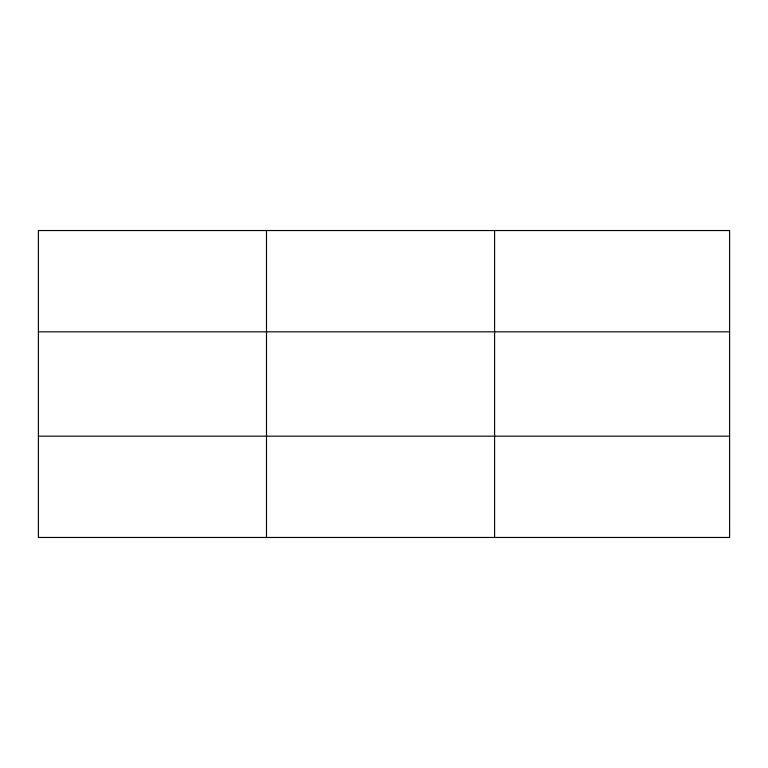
<?xml version="1.0" encoding="UTF-8"?>
<svg xmlns="http://www.w3.org/2000/svg" width="768" height="768" viewBox="0 0 768 768"><rect width="100%" height="100%" fill="white"/><g stroke="black" fill="none" stroke-linecap="round" stroke-linejoin="round"><path stroke-width="1.15" d="M266.496 537.466L266.496 230.534M494.592 537.466L494.592 230.534M38.4 331.824L729.6 331.824M38.4 436.176L729.6 436.176M729.6 526.214L729.6 537.466L38.4 537.466L38.4 230.534L729.6 230.534L729.6 526.214"/></g></svg>
